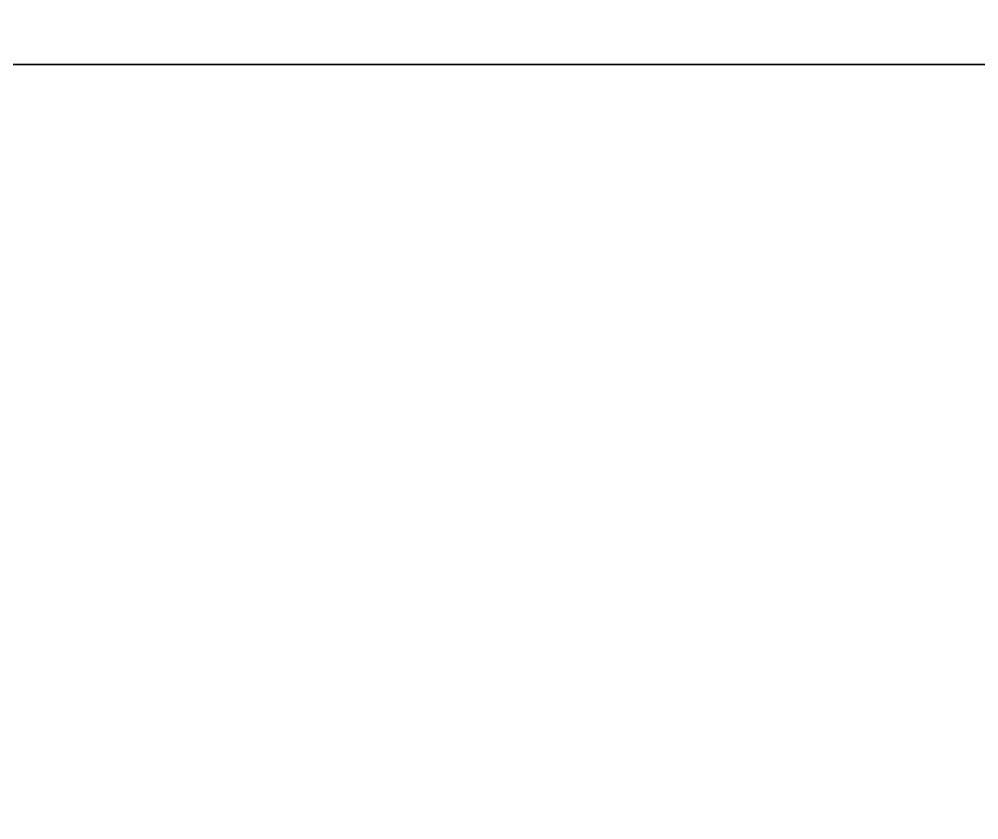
# Model space of a CAD drawing. Extents: x 0 to 4068, y -4475 to 0.
# Drawn here: x 1657.89 to 1679.01, y -2409.13 to -2391.5 of the extents above; entities that cross this region are included whole.
import ezdxf

# ---------------------------------------------------------------- set-up
doc = ezdxf.new("R2010")
doc.units = 0
for name, color, linetype in [('LAYER0', 7, 'CONTINUOUS'), ('LAYER12', 7, 'CONTINUOUS'), ('LAYER17', 7, 'CONTINUOUS'), ('LAYER44', 45, 'CONTINUOUS'), ('LAYER46', 45, 'CONTINUOUS'), ('LAYER48', 45, 'CONTINUOUS'), ('LAYER5', 7, 'CONTINUOUS')]:
    doc.layers.add(name, color=color, linetype=linetype)

msp = doc.modelspace()

# ---------------------------------------------------------------- linework, layer by layer
at = {"layer": 'LAYER0', "invisible_edges": 1}
for points in [[(4068, 0), (0, -4475), (0, 0), (4068, 0)], [(0, -4475), (4068, 0), (4068, -4475), (0, -4475)]]:
    msp.add_3dface(points, dxfattribs=at)
at = {"layer": 'LAYER12'}
for points, invisible_edges in [([(1567, -2886, 873), (1627.02, -2076, 873), (2153, -2886, 873), (1567, -2886, 873)], 3), ([(2153, -2886, 873), (1627.02, -2076, 873), (2068, -2076, 873), (2153, -2886, 873)], 5)]:
    msp.add_3dface(points, dxfattribs=dict(at, invisible_edges=invisible_edges))
at = {"layer": 'LAYER17'}
for points, invisible_edges in [([(1627.02, -2076, 927), (1567, -2886, 927), (2153, -2886, 927), (1627.02, -2076, 927)], 5), ([(1627.02, -2076, 927), (2153, -2886, 927), (2068, -2076, 927), (1627.02, -2076, 927)], 3)]:
    msp.add_3dface(points, dxfattribs=dict(at, invisible_edges=invisible_edges))
at = {"layer": 'LAYER44', "invisible_edges": 1}
for points in [[(2153, -2374.5, 153), (1617, -2392.5, 153), (1617, -2374.5, 153), (2153, -2374.5, 153)], [(1617, -2392.5, 153), (2153, -2374.5, 153), (2153, -2392.5, 153), (1617, -2392.5, 153)], [(2153, -2392.5, 153), (1617, -2410.5, 153), (1617, -2392.5, 153), (2153, -2392.5, 153)], [(1617, -2410.5, 153), (2153, -2392.5, 153), (2153, -2410.5, 153), (1617, -2410.5, 153)]]:
    msp.add_3dface(points, dxfattribs=at)
at = {"layer": 'LAYER46', "invisible_edges": 1}
for points in [[(2153, -2392.5, 873), (1617, -2374.5, 873), (1617, -2392.5, 873), (2153, -2392.5, 873)], [(1617, -2374.5, 873), (2153, -2392.5, 873), (2153, -2374.5, 873), (1617, -2374.5, 873)], [(2153, -2410.5, 873), (1617, -2392.5, 873), (1617, -2410.5, 873), (2153, -2410.5, 873)], [(1617, -2392.5, 873), (2153, -2410.5, 873), (2153, -2392.5, 873), (1617, -2392.5, 873)]]:
    msp.add_3dface(points, dxfattribs=at)
at = {"layer": 'LAYER48', "invisible_edges": 1}
for points in [[(1617, -2392.5, 153), (2153, -2392.5, 873), (1617, -2392.5, 873), (1617, -2392.5, 153)], [(2153, -2392.5, 873), (1617, -2392.5, 153), (2153, -2392.5, 153), (2153, -2392.5, 873)], [(1617, -2392.5, 873), (2153, -2392.5, 153), (1617, -2392.5, 153), (1617, -2392.5, 873)], [(2153, -2392.5, 153), (1617, -2392.5, 873), (2153, -2392.5, 873), (2153, -2392.5, 153)]]:
    msp.add_3dface(points, dxfattribs=at)
at = {"layer": 'LAYER5', "invisible_edges": 1}
for points in [[(4068, -4475, 5), (0, 0, 5), (0, -4475, 5), (4068, -4475, 5)], [(0, 0, 5), (4068, -4475, 5), (4068, 0, 5), (0, 0, 5)]]:
    msp.add_3dface(points, dxfattribs=at)

doc.saveas('drawing.dxf')
